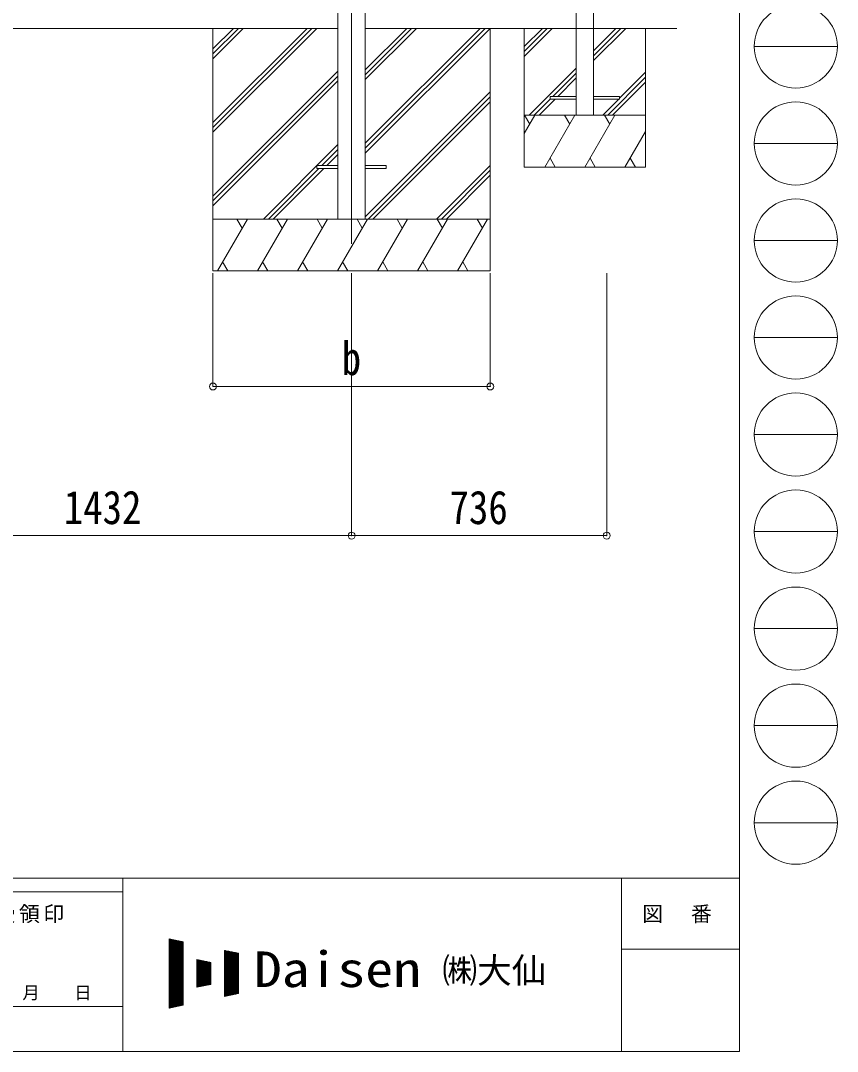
# Model space of a CAD drawing. Units: millimetres at full size. Extents: x -5590 to 5652, y -3902 to 3858.
# Drawn here: x 3297 to 5652, y -3902 to -927 of the extents above; entities that cross this region are included whole.
import ezdxf
from ezdxf.enums import TextEntityAlignment as Align

# ---------------------------------------------------------------- set-up
doc = ezdxf.new("R2010")
doc.units = ezdxf.units.MM
doc.header["$LTSCALE"] = 20
doc.header["$PDMODE"] = 32
doc.header["$PDSIZE"] = 20
for name, color, linetype, lineweight in [('0-0_0', 7, 'Continuous', 9), ('0-1_本体', 4, 'Continuous', 9), ('0-8_PARTS2', 2, 'Continuous', 9), ('0-A_寸法', 6, 'Continuous', 9), ('1-0_FRAME', 7, 'Continuous', 9), ('1-1_GLASS', 4, 'Continuous', 9), ('1-2_GLASS_SEAL', 4, 'Continuous', 9), ('F-0_240', 7, 'Continuous', 9)]:
    doc.layers.add(name, color=color, linetype=linetype, lineweight=lineweight)
doc.styles.add('ＭＳ ゴシック', font='')
doc.styles.get('ＭＳ ゴシック').set_extended_font_data('MS Gothic')

msp = doc.modelspace()

# ---------------------------------------------------------------- linework, layer by layer
at = {"layer": '0-0_0'}
for p, q in [((2858.85, -949.78), (4211.85, -949.78)), ((3851.46, -949.78), (3851.46, -1649.78)), ((3851.46, -1221.28), (4122.96, -949.78)), ((3851.46, -1235.42), (4137.1, -949.78)), ((3851.46, -1249.56), (4151.24, -949.78)), ((3851.46, -1009.15), (3910.83, -949.78)), ((3851.46, -1023.29), (3924.97, -949.78)), ((3851.46, -1037.43), (3939.11, -949.78)), ((4290.85, -1309.64), (4650.72, -949.78)), ((4290.85, -1281.36), (4622.44, -949.78)), ((4290.85, -1295.5), (4636.58, -949.78)), ((4290.85, -1097.51), (4438.59, -949.78)), ((4290.85, -1083.37), (4424.45, -949.78)), ((4290.85, -1069.23), (4410.3, -949.78)), ((4290.85, -949.78), (5189.36, -949.78)), ((4651.46, -949.78), (4651.46, -1649.78)), ((3851.46, -1433.41), (4211.85, -1073.02)), ((3851.46, -1447.55), (4211.85, -1087.16)), ((3851.46, -1461.69), (4211.85, -1101.3)), ((4290.85, -1493.49), (4651.46, -1132.89)), ((4298.71, -1499.78), (4651.46, -1147.03)), ((4312.85, -1499.78), (4651.46, -1161.17)), ((3997.22, -1499.78), (4211.85, -1285.15)), ((4165.86, -1345.28), (4211.85, -1299.29)), ((4180.01, -1345.28), (4211.85, -1313.43)), ((4011.36, -1499.78), (4156.86, -1354.28)), ((4025.5, -1499.78), (4171.01, -1354.28)), ((4496.7, -1499.78), (4651.46, -1345.02)), ((4510.84, -1499.78), (4651.46, -1359.16)), ((4524.98, -1499.78), (4651.46, -1373.3)), ((4651.46, -1499.78), (3851.46, -1499.78)), ((3864.16, -1649.78), (3950.76, -1499.78)), ((3935.76, -1525.76), (3920.76, -1499.78)), ((3979.63, -1649.78), (4066.23, -1499.78)), ((4051.23, -1525.76), (4036.23, -1499.78)), ((4095.1, -1649.78), (4181.7, -1499.78)), ((4166.7, -1525.76), (4151.7, -1499.78)), ((4210.57, -1649.78), (4297.17, -1499.78)), ((4282.17, -1525.76), (4267.17, -1499.78)), ((4326.04, -1649.78), (4412.64, -1499.78)), ((4397.64, -1525.76), (4382.64, -1499.78)), ((4441.51, -1649.78), (4528.11, -1499.78)), ((4498.11, -1499.78), (4513.11, -1525.76)), ((4556.98, -1649.78), (4643.58, -1499.78)), ((4613.58, -1499.78), (4628.58, -1525.76)), ((3879.16, -1623.8), (3894.16, -1649.78)), ((3994.63, -1623.8), (4009.63, -1649.78)), ((4110.1, -1623.8), (4125.1, -1649.78)), ((4225.57, -1623.8), (4240.57, -1649.78)), ((4341.04, -1623.8), (4356.04, -1649.78)), ((4456.51, -1623.8), (4471.51, -1649.78)), ((4571.98, -1623.8), (4586.98, -1649.78)), ((3851.46, -1649.78), (4651.46, -1649.78))]:
    msp.add_line(p, q, dxfattribs=at)
at = {"layer": '0-1_本体'}
for p, q in [((4211.85, 962.68), (4211.85, -1499.78)), ((4290.85, 962.68), (4290.85, -1499.78)), ((4151.46, -1345.28), (4151.46, -1354.28)), ((4151.46, -1345.28), (4211.85, -1345.28)), ((4151.46, -1354.28), (4211.85, -1354.28)), ((4290.85, -1345.28), (4351.46, -1345.28)), ((4290.85, -1354.28), (4351.46, -1354.28)), ((4351.46, -1345.28), (4351.46, -1354.28))]:
    msp.add_line(p, q, dxfattribs=at)
at = {"layer": '0-8_PARTS2'}
msp.add_line((4251.35, 1392.39), (4251.35, -1571.07), dxfattribs=at)
at = {"layer": '0-A_寸法'}
for p, q in [((3851.46, -1983.09), (3851.46, -1655.64)), ((4251.35, -2413.23), (4251.35, -1655.64)), ((4651.46, -1983.09), (4651.46, -1655.64)), ((4987.35, -2413.23), (4987.35, -1655.64)), ((4651.46, -1983.09), (3851.46, -1983.09)), ((4251.35, -2413.23), (2819.35, -2413.23)), ((4987.35, -2413.23), (4251.35, -2413.23))]:
    msp.add_line(p, q, dxfattribs=at)
for p in [(3851.46, -1983.09), (4651.46, -1983.09), (4251.35, -2413.23), (4987.35, -2413.23)]:
    msp.add_point(p, dxfattribs=at)
at = {"layer": '1-0_FRAME'}
for p, q in [((4749.36, -949.88), (4749.36, -1349.88)), ((4749.36, -1002.22), (4801.7, -949.88)), ((4749.36, -1016.36), (4815.84, -949.88)), ((4749.36, -1030.51), (4829.99, -949.88)), ((4949.35, -1042.64), (5042.12, -949.88)), ((4949.35, -1028.5), (5027.98, -949.88)), ((4949.35, -1014.36), (5013.83, -949.88)), ((5099.35, -1349.88), (5099.35, -949.88)), ((4763.83, -1199.88), (4899.35, -1064.36)), ((4831.97, -1145.88), (4899.35, -1078.5)), ((4846.12, -1145.88), (4899.35, -1092.64)), ((4990.11, -1199.88), (5099.35, -1090.63)), ((5024.35, -1151.49), (5099.35, -1076.49)), ((5004.25, -1199.88), (5099.35, -1104.77)), ((4777.97, -1199.88), (4824.35, -1153.5)), ((4792.12, -1199.88), (4838.12, -1153.88)), ((4975.96, -1199.88), (5021.96, -1153.88)), ((4749.36, -1252.99), (4780.02, -1199.88)), ((4749.36, -1199.88), (5099.35, -1199.88)), ((4765.02, -1225.86), (4750.02, -1199.88)), ((4808.89, -1349.88), (4895.49, -1199.88)), ((4880.49, -1225.86), (4865.49, -1199.88)), ((4924.36, -1349.88), (5010.96, -1199.88)), ((4995.96, -1225.86), (4980.96, -1199.88)), ((5039.83, -1349.88), (5099.35, -1246.77)), ((4823.89, -1323.9), (4838.88, -1349.88)), ((4939.36, -1323.9), (4954.36, -1349.88)), ((5054.83, -1323.9), (5069.83, -1349.88)), ((4749.36, -1349.88), (5099.35, -1349.88))]:
    msp.add_line(p, q, dxfattribs=at)
at = {"layer": '1-1_GLASS'}
for p, q in [((4899.35, 930.33), (4899.35, -1199.88)), ((4949.35, 930.33), (4949.35, -1199.88))]:
    msp.add_line(p, q, dxfattribs=at)
at = {"layer": '1-2_GLASS_SEAL'}
for p, q in [((4899.35, -1153.88), (4824.35, -1153.88)), ((4949.35, -1145.88), (5024.35, -1145.88))]:
    msp.add_line(p, q, dxfattribs=at)
for points in [[(4824.35, -1153.88), (4824.35, -1145.88), (4899.35, -1145.88)], [(5024.35, -1145.88), (5024.35, -1153.88), (4949.35, -1153.88)]]:
    msp.add_lwpolyline(points, dxfattribs=at)
at = {"layer": 'F-0_240', "color": 5}
for p, q in [((5369.7, 3858.23), (5369.7, -3901.77)), ((-5590.3, -3401.77), (5369.7, -3401.77)), ((3591.86, -3401.77), (3591.86, -3901.77)), ((5029.7, -3401.77), (5029.7, -3901.77)), ((-5590.3, -3441.77), (3591.86, -3441.77)), ((5029.7, -3606.77), (5369.7, -3606.77)), ((3031.86, -3771.77), (3591.86, -3771.77)), ((-5590.3, -3901.77), (5369.7, -3901.77))]:
    msp.add_line(p, q, dxfattribs=at)
at = {"layer": 'F-0_240', "color": 4}
for p, q in [((5412.44, -1001.77), (5652.44, -1001.77)), ((5412.44, -1281.77), (5652.44, -1281.77)), ((5412.44, -1561.77), (5652.44, -1561.77)), ((5412.44, -1841.77), (5652.44, -1841.77)), ((5412.44, -2121.77), (5652.44, -2121.77)), ((5412.44, -2401.77), (5652.44, -2401.77)), ((5412.44, -2681.77), (5652.44, -2681.77)), ((5412.44, -2961.77), (5652.44, -2961.77)), ((5412.44, -3241.77), (5652.44, -3241.77))]:
    msp.add_line(p, q, dxfattribs=at)
at = {"layer": 'F-0_240'}
for p, q in [((3725.17, -3576.84), (3765.17, -3585.17)), ((3725.17, -3576.84), (3725.17, -3776.84)), ((3725.17, -3578.72), (3734.2, -3578.72)), ((3725.17, -3580.72), (3743.8, -3580.72)), ((3725.17, -3582.72), (3753.4, -3582.72)), ((3725.17, -3584.72), (3763, -3584.72)), ((3725.17, -3586.72), (3765.17, -3586.72)), ((3725.17, -3588.72), (3765.17, -3588.72)), ((3725.17, -3590.72), (3765.17, -3590.72)), ((3725.17, -3592.72), (3765.17, -3592.72)), ((3725.17, -3594.72), (3765.17, -3594.72)), ((3725.17, -3596.72), (3765.17, -3596.72)), ((3725.17, -3598.72), (3765.17, -3598.72)), ((3726.35, -3776.59), (3726.35, -3577.08)), ((3728.35, -3776.17), (3728.35, -3577.5)), ((3730.35, -3775.76), (3730.35, -3577.92)), ((3732.35, -3775.34), (3732.35, -3578.33)), ((3734.35, -3774.92), (3734.35, -3578.75)), ((3736.35, -3774.51), (3736.35, -3579.17)), ((3738.35, -3774.09), (3738.35, -3579.58)), ((3740.35, -3773.67), (3740.35, -3580)), ((3742.35, -3773.26), (3742.35, -3580.42)), ((3744.35, -3772.84), (3744.35, -3580.83)), ((3746.35, -3772.42), (3746.35, -3581.25)), ((3748.35, -3772.01), (3748.35, -3581.67)), ((3750.35, -3771.59), (3750.35, -3582.08)), ((3752.35, -3771.17), (3752.35, -3582.5)), ((3754.35, -3770.76), (3754.35, -3582.92)), ((3756.35, -3770.34), (3756.35, -3583.33)), ((3758.35, -3769.92), (3758.35, -3583.75)), ((3760.35, -3769.51), (3760.35, -3584.17)), ((3762.35, -3769.09), (3762.35, -3584.58)), ((3764.35, -3768.67), (3764.35, -3585)), ((3765.17, -3585.17), (3765.17, -3768.5)), ((3725.17, -3600.72), (3765.17, -3600.72)), ((3725.17, -3602.72), (3765.17, -3602.72)), ((3725.17, -3604.72), (3765.17, -3604.72)), ((3725.17, -3606.72), (3765.17, -3606.72)), ((3725.17, -3608.72), (3765.17, -3608.72)), ((3725.17, -3610.72), (3765.17, -3610.72)), ((3725.17, -3612.72), (3765.17, -3612.72)), ((3725.17, -3614.72), (3765.17, -3614.72)), ((3725.17, -3616.72), (3765.17, -3616.72)), ((3725.17, -3618.72), (3765.17, -3618.72)), ((3725.17, -3620.72), (3765.17, -3620.72)), ((3725.17, -3622.72), (3765.17, -3622.72)), ((3725.17, -3624.72), (3765.17, -3624.72)), ((3725.17, -3626.72), (3765.17, -3626.72)), ((3725.17, -3628.72), (3765.17, -3628.72)), ((3885.17, -3610.17), (3925.17, -3618.5)), ((3885.17, -3610.17), (3885.17, -3743.5)), ((3885.17, -3610.72), (3887.8, -3610.72)), ((3885.17, -3612.72), (3897.4, -3612.72)), ((3885.17, -3614.72), (3907, -3614.72)), ((3885.17, -3616.72), (3916.6, -3616.72)), ((3885.17, -3618.72), (3925.17, -3618.72)), ((3885.17, -3620.72), (3925.17, -3620.72)), ((3885.17, -3622.72), (3925.17, -3622.72)), ((3885.17, -3624.72), (3925.17, -3624.72)), ((3885.17, -3626.72), (3925.17, -3626.72)), ((3885.17, -3628.72), (3925.17, -3628.72)), ((3886.35, -3743.26), (3886.35, -3610.42)), ((3888.35, -3742.84), (3888.35, -3610.83)), ((3890.35, -3742.42), (3890.35, -3611.25)), ((3892.35, -3742.01), (3892.35, -3611.67)), ((3894.35, -3741.59), (3894.35, -3612.08)), ((3896.35, -3741.17), (3896.35, -3612.5)), ((3898.35, -3740.76), (3898.35, -3612.92)), ((3900.35, -3740.34), (3900.35, -3613.33)), ((3902.35, -3739.92), (3902.35, -3613.75)), ((3904.35, -3739.51), (3904.35, -3614.17)), ((3906.35, -3739.09), (3906.35, -3614.58)), ((3908.35, -3738.67), (3908.35, -3615)), ((3910.35, -3738.26), (3910.35, -3615.42)), ((3912.35, -3737.84), (3912.35, -3615.83)), ((3914.35, -3737.42), (3914.35, -3616.25)), ((3916.35, -3737.01), (3916.35, -3616.67)), ((3918.35, -3736.59), (3918.35, -3617.08)), ((3920.35, -3736.17), (3920.35, -3617.5)), ((3922.35, -3735.76), (3922.35, -3617.92)), ((3924.35, -3735.34), (3924.35, -3618.33)), ((3925.17, -3618.5), (3925.17, -3735.17)), ((3725.17, -3630.72), (3765.17, -3630.72)), ((3725.17, -3632.72), (3765.17, -3632.72)), ((3725.17, -3634.72), (3765.17, -3634.72)), ((3725.17, -3636.72), (3765.17, -3636.72)), ((3725.17, -3638.72), (3765.17, -3638.72)), ((3725.17, -3640.72), (3765.17, -3640.72)), ((3725.17, -3642.72), (3765.17, -3642.72)), ((3725.17, -3644.72), (3765.17, -3644.72)), ((3725.17, -3646.72), (3765.17, -3646.72)), ((3725.17, -3648.72), (3765.17, -3648.72)), ((3725.17, -3650.72), (3765.17, -3650.72)), ((3725.17, -3652.72), (3765.17, -3652.72)), ((3725.17, -3654.72), (3765.17, -3654.72)), ((3725.17, -3656.72), (3765.17, -3656.72)), ((3805.17, -3636.84), (3845.17, -3645.17)), ((3805.17, -3636.84), (3805.17, -3716.84)), ((3805.17, -3638.72), (3814.2, -3638.72)), ((3805.17, -3640.72), (3823.8, -3640.72)), ((3805.17, -3642.72), (3833.4, -3642.72)), ((3805.17, -3644.72), (3843, -3644.72)), ((3805.17, -3646.72), (3845.17, -3646.72)), ((3805.17, -3648.72), (3845.17, -3648.72)), ((3805.17, -3650.72), (3845.17, -3650.72)), ((3805.17, -3652.72), (3845.17, -3652.72)), ((3805.17, -3654.72), (3845.17, -3654.72)), ((3805.17, -3656.72), (3845.17, -3656.72)), ((3806.35, -3716.59), (3806.35, -3637.08)), ((3808.35, -3716.17), (3808.35, -3637.5)), ((3810.35, -3715.76), (3810.35, -3637.92)), ((3812.35, -3715.34), (3812.35, -3638.33)), ((3814.35, -3714.92), (3814.35, -3638.75)), ((3816.35, -3714.51), (3816.35, -3639.17)), ((3818.35, -3714.09), (3818.35, -3639.58)), ((3820.35, -3713.67), (3820.35, -3640)), ((3822.35, -3713.26), (3822.35, -3640.42)), ((3824.35, -3712.84), (3824.35, -3640.83)), ((3826.35, -3712.42), (3826.35, -3641.25)), ((3828.35, -3712.01), (3828.35, -3641.67)), ((3830.35, -3711.59), (3830.35, -3642.08)), ((3832.35, -3711.17), (3832.35, -3642.5)), ((3834.35, -3710.76), (3834.35, -3642.92)), ((3836.35, -3710.34), (3836.35, -3643.33)), ((3838.35, -3709.92), (3838.35, -3643.75)), ((3840.35, -3709.51), (3840.35, -3644.17)), ((3842.35, -3709.09), (3842.35, -3644.58)), ((3844.35, -3708.67), (3844.35, -3645)), ((3845.17, -3645.17), (3845.17, -3708.5)), ((3885.17, -3630.72), (3925.17, -3630.72)), ((3885.17, -3632.72), (3925.17, -3632.72)), ((3885.17, -3634.72), (3925.17, -3634.72)), ((3885.17, -3636.72), (3925.17, -3636.72)), ((3885.17, -3638.72), (3925.17, -3638.72)), ((3885.17, -3640.72), (3925.17, -3640.72)), ((3885.17, -3642.72), (3925.17, -3642.72)), ((3885.17, -3644.72), (3925.17, -3644.72)), ((3885.17, -3646.72), (3925.17, -3646.72)), ((3885.17, -3648.72), (3925.17, -3648.72)), ((3885.17, -3650.72), (3925.17, -3650.72)), ((3885.17, -3652.72), (3925.17, -3652.72)), ((3885.17, -3654.72), (3925.17, -3654.72)), ((3885.17, -3656.72), (3925.17, -3656.72)), ((3725.17, -3658.72), (3765.17, -3658.72)), ((3725.17, -3660.72), (3765.17, -3660.72)), ((3725.17, -3662.72), (3765.17, -3662.72)), ((3725.17, -3664.72), (3765.17, -3664.72)), ((3725.17, -3666.72), (3765.17, -3666.72)), ((3725.17, -3668.72), (3765.17, -3668.72)), ((3725.17, -3670.72), (3765.17, -3670.72)), ((3725.17, -3672.72), (3765.17, -3672.72)), ((3725.17, -3674.72), (3765.17, -3674.72)), ((3725.17, -3676.72), (3765.17, -3676.72)), ((3725.17, -3678.72), (3765.17, -3678.72)), ((3725.17, -3680.72), (3765.17, -3680.72)), ((3725.17, -3682.72), (3765.17, -3682.72)), ((3725.17, -3684.72), (3765.17, -3684.72)), ((3725.17, -3686.72), (3765.17, -3686.72)), ((3805.17, -3658.72), (3845.17, -3658.72)), ((3805.17, -3660.72), (3845.17, -3660.72)), ((3805.17, -3662.72), (3845.17, -3662.72)), ((3805.17, -3664.72), (3845.17, -3664.72)), ((3805.17, -3666.72), (3845.17, -3666.72)), ((3805.17, -3668.72), (3845.17, -3668.72)), ((3805.17, -3670.72), (3845.17, -3670.72)), ((3805.17, -3672.72), (3845.17, -3672.72)), ((3805.17, -3674.72), (3845.17, -3674.72)), ((3805.17, -3676.72), (3845.17, -3676.72)), ((3805.17, -3678.72), (3845.17, -3678.72)), ((3805.17, -3680.72), (3845.17, -3680.72)), ((3805.17, -3682.72), (3845.17, -3682.72)), ((3805.17, -3684.72), (3845.17, -3684.72)), ((3805.17, -3686.72), (3845.17, -3686.72)), ((3885.17, -3658.72), (3925.17, -3658.72)), ((3885.17, -3660.72), (3925.17, -3660.72)), ((3885.17, -3662.72), (3925.17, -3662.72)), ((3885.17, -3664.72), (3925.17, -3664.72)), ((3885.17, -3666.72), (3925.17, -3666.72)), ((3885.17, -3668.72), (3925.17, -3668.72)), ((3885.17, -3670.72), (3925.17, -3670.72)), ((3885.17, -3672.72), (3925.17, -3672.72)), ((3885.17, -3674.72), (3925.17, -3674.72)), ((3885.17, -3676.72), (3925.17, -3676.72)), ((3885.17, -3678.72), (3925.17, -3678.72)), ((3885.17, -3680.72), (3925.17, -3680.72)), ((3885.17, -3682.72), (3925.17, -3682.72)), ((3885.17, -3684.72), (3925.17, -3684.72)), ((3885.17, -3686.72), (3925.17, -3686.72)), ((3725.17, -3688.72), (3765.17, -3688.72)), ((3725.17, -3690.72), (3765.17, -3690.72)), ((3725.17, -3692.72), (3765.17, -3692.72)), ((3725.17, -3694.72), (3765.17, -3694.72)), ((3725.17, -3696.72), (3765.17, -3696.72)), ((3725.17, -3698.72), (3765.17, -3698.72)), ((3725.17, -3700.72), (3765.17, -3700.72)), ((3725.17, -3702.72), (3765.17, -3702.72)), ((3725.17, -3704.72), (3765.17, -3704.72)), ((3725.17, -3706.72), (3765.17, -3706.72)), ((3725.17, -3708.72), (3765.17, -3708.72)), ((3725.17, -3710.72), (3765.17, -3710.72)), ((3725.17, -3712.72), (3765.17, -3712.72)), ((3725.17, -3714.72), (3765.17, -3714.72)), ((3725.17, -3716.72), (3765.17, -3716.72)), ((3805.17, -3688.72), (3845.17, -3688.72)), ((3805.17, -3690.72), (3845.17, -3690.72)), ((3805.17, -3692.72), (3845.17, -3692.72)), ((3805.17, -3694.72), (3845.17, -3694.72)), ((3805.17, -3696.72), (3845.17, -3696.72)), ((3805.17, -3698.72), (3845.17, -3698.72)), ((3805.17, -3700.72), (3845.17, -3700.72)), ((3805.17, -3702.72), (3845.17, -3702.72)), ((3805.17, -3704.72), (3845.17, -3704.72)), ((3805.17, -3706.72), (3845.17, -3706.72)), ((3805.17, -3716.84), (3845.17, -3708.5)), ((3805.17, -3708.72), (3844.13, -3708.72)), ((3805.17, -3710.72), (3834.53, -3710.72)), ((3805.17, -3712.72), (3824.93, -3712.72)), ((3805.17, -3714.72), (3815.33, -3714.72)), ((3805.17, -3716.72), (3805.73, -3716.72)), ((3885.17, -3688.72), (3925.17, -3688.72)), ((3885.17, -3690.72), (3925.17, -3690.72)), ((3885.17, -3692.72), (3925.17, -3692.72)), ((3885.17, -3694.72), (3925.17, -3694.72)), ((3885.17, -3696.72), (3925.17, -3696.72)), ((3885.17, -3698.72), (3925.17, -3698.72)), ((3885.17, -3700.72), (3925.17, -3700.72)), ((3885.17, -3702.72), (3925.17, -3702.72)), ((3885.17, -3704.72), (3925.17, -3704.72)), ((3885.17, -3706.72), (3925.17, -3706.72)), ((3885.17, -3708.72), (3925.17, -3708.72)), ((3885.17, -3710.72), (3925.17, -3710.72)), ((3885.17, -3712.72), (3925.17, -3712.72)), ((3885.17, -3714.72), (3925.17, -3714.72)), ((3885.17, -3716.72), (3925.17, -3716.72)), ((3725.17, -3718.72), (3765.17, -3718.72)), ((3725.17, -3720.72), (3765.17, -3720.72)), ((3725.17, -3722.72), (3765.17, -3722.72)), ((3725.17, -3724.72), (3765.17, -3724.72)), ((3725.17, -3726.72), (3765.17, -3726.72)), ((3725.17, -3728.72), (3765.17, -3728.72)), ((3725.17, -3730.72), (3765.17, -3730.72)), ((3725.17, -3732.72), (3765.17, -3732.72)), ((3725.17, -3734.72), (3765.17, -3734.72)), ((3725.17, -3736.72), (3765.17, -3736.72)), ((3725.17, -3738.72), (3765.17, -3738.72)), ((3725.17, -3740.72), (3765.17, -3740.72)), ((3725.17, -3742.72), (3765.17, -3742.72)), ((3725.17, -3744.72), (3765.17, -3744.72)), ((3725.17, -3746.72), (3765.17, -3746.72)), ((3885.17, -3718.72), (3925.17, -3718.72)), ((3885.17, -3720.72), (3925.17, -3720.72)), ((3885.17, -3722.72), (3925.17, -3722.72)), ((3885.17, -3724.72), (3925.17, -3724.72)), ((3885.17, -3726.72), (3925.17, -3726.72)), ((3885.17, -3728.72), (3925.17, -3728.72)), ((3885.17, -3730.72), (3925.17, -3730.72)), ((3885.17, -3732.72), (3925.17, -3732.72)), ((3885.17, -3734.72), (3925.17, -3734.72)), ((3925.17, -3735.17), (3885.17, -3743.5)), ((3885.17, -3736.72), (3917.73, -3736.72)), ((3885.17, -3738.72), (3908.13, -3738.72)), ((3885.17, -3740.72), (3898.53, -3740.72)), ((3885.17, -3742.72), (3888.93, -3742.72)), ((3725.17, -3748.72), (3765.17, -3748.72)), ((3725.17, -3750.72), (3765.17, -3750.72)), ((3725.17, -3752.72), (3765.17, -3752.72)), ((3725.17, -3754.72), (3765.17, -3754.72)), ((3725.17, -3756.72), (3765.17, -3756.72)), ((3725.17, -3758.72), (3765.17, -3758.72)), ((3725.17, -3760.72), (3765.17, -3760.72)), ((3725.17, -3762.72), (3765.17, -3762.72)), ((3725.17, -3764.72), (3765.17, -3764.72)), ((3725.17, -3766.72), (3765.17, -3766.72)), ((3765.17, -3768.5), (3725.17, -3776.84)), ((3725.17, -3768.72), (3764.13, -3768.72)), ((3725.17, -3770.72), (3754.53, -3770.72)), ((3725.17, -3772.72), (3744.93, -3772.72)), ((3725.17, -3774.72), (3735.33, -3774.72)), ((3725.17, -3776.72), (3725.73, -3776.72))]:
    msp.add_line(p, q, dxfattribs=at)
at = {"layer": 'F-0_240', "color": 4}
for centre in [(5532.44, -1001.77), (5532.44, -1281.77), (5532.44, -1561.77), (5532.44, -1841.77), (5532.44, -2121.77), (5532.44, -2401.77), (5532.44, -2681.77), (5532.44, -2961.77), (5532.44, -3241.77)]:
    msp.add_circle(centre, 120, dxfattribs=at)

# ---------------------------------------------------------------- texts
at = {"layer": '0-A_寸法', "color": 7, "style": 'ＭＳ ゴシック', "width": 0.85}
for s, p in [('b', (4222.85, -1979.09)), ('1432', (3421.35, -2409.23)), ('736', (4533.85, -2409.23))]:
    msp.add_text(s, height=96.77, dxfattribs=at).set_placement(p, align=Align.BOTTOM_LEFT)
at = {"layer": 'F-0_240', "style": 'ＭＳ ゴシック', "width": 1.15}
msp.add_text('Daisen', height=102.6, dxfattribs=at).set_placement((3969.74, -3746.84), align=Align.BOTTOM_LEFT)
at = {"layer": 'F-0_240', "style": 'ＭＳ ゴシック'}
for s, height, p in [('㈱大仙\u3000', 73.31, (4513.34, -3726.84)), ('年\u3000\u3000月\u3000\u3000日', 36.66, (3151.86, -3761.77))]:
    msp.add_text(s, height=height, dxfattribs=at).set_placement(p, align=Align.BOTTOM_LEFT)
at = {"layer": 'F-0_240', "char_height": 43.99, "attachment_point": 7, "style": 'ＭＳ ゴシック'}
for s, insert in [('\\T1.17;御受領印', (3151.86, -3531.77)), ('\\T1.17;図\u3000番', (5089.69, -3531.77))]:
    msp.add_mtext(s, dxfattribs=dict(at, insert=insert))

doc.saveas('drawing.dxf')
